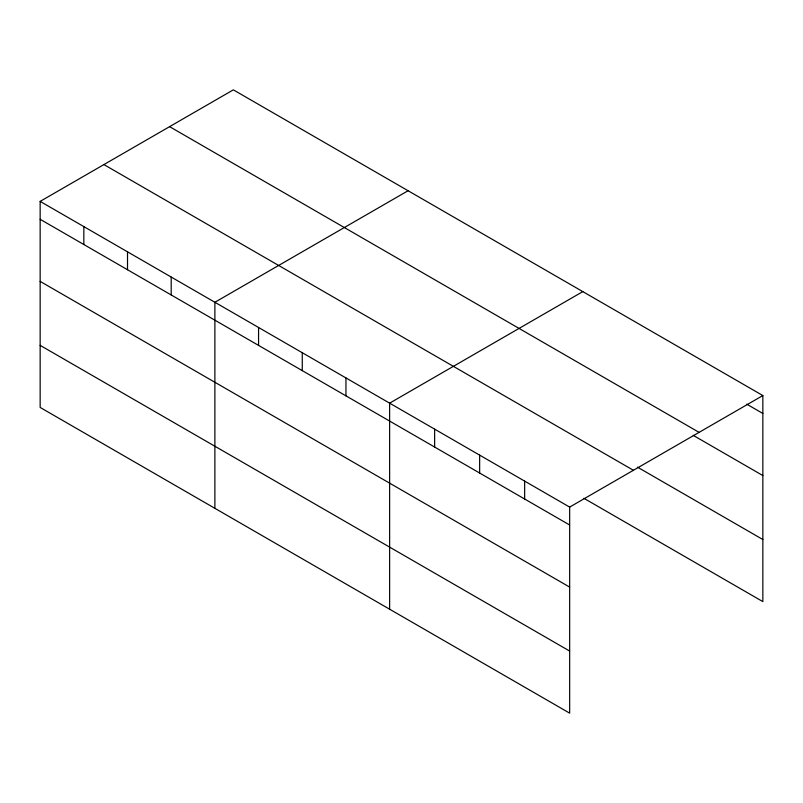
<?xml version="1.0" encoding="UTF-8"?>
<svg xmlns="http://www.w3.org/2000/svg" width="803" height="803" viewBox="0 0 803 803"><rect width="100%" height="100%" fill="white"/><g stroke="black" fill="none" stroke-linecap="round" stroke-linejoin="round"><path stroke-width="1.2" d="M40.15 201.392L569.658 507.094L569.658 713.154L40.15 407.442L40.15 201.392L233.342 89.846L762.85 395.558L762.85 601.608L583.891 498.292M408.085 190.733L214.883 302.269L214.883 508.329M582.817 291.609L389.626 403.156L389.626 609.216M569.658 507.094L762.85 395.558M746.78 404.18L762.85 413.465M169.594 126.653L699.092 432.365M693.2 435.336L762.85 475.557M637.472 467.135L762.85 539.526M103.908 164.575L633.406 470.287M40.15 219.299L569.658 525.001M40.15 281.391L569.658 587.093M40.15 345.36L569.658 651.062M524.65 481.107L524.65 499.014M479.642 455.12L479.642 473.037M434.634 429.143L434.634 447.05M345.942 377.932L345.942 395.839M302.259 352.718L302.259 370.625M258.566 327.494L258.566 345.4M171.2 277.055L171.2 294.962M127.516 251.831L127.516 269.738M83.833 226.607L83.833 244.513"/></g></svg>
